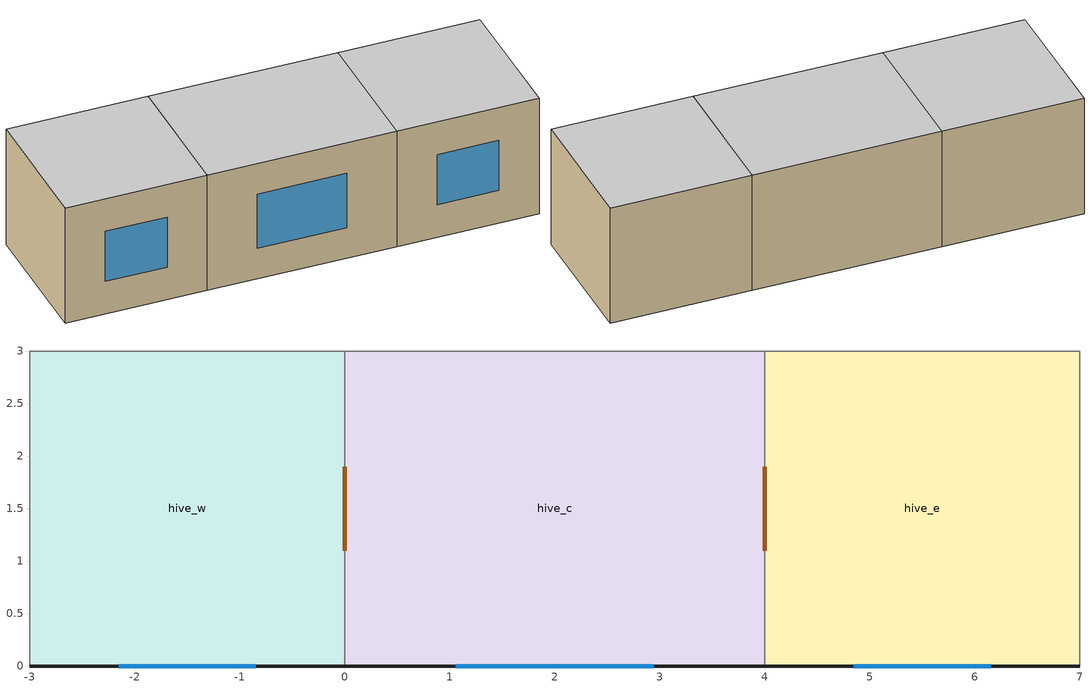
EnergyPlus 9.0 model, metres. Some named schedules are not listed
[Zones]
hive_c
 floor adiabatic (floor): 4,3 4,0 0,0 0,3 z0
 wall outside (ext_wall): 0,0 4,0 z0:2.7
 wall to hive_e (int_wall): 4,0 4,3 z0:2.7
 wall adiabatic (int_wall): 4,3 0,3 z0:2.7
 wall to hive_w (int_wall): 0,3 0,0 z0:2.7
 window (simple_window): 1.06,0 2.94,0 z0.71:1.99
 door inside (door_3_cm): 4,1.1 4,1.9 / 0,1.9 0,1.1 z0:2.1
 ceiling adiabatic (ceiling): 0,3 0,0 4,0 4,3 z2.7
hive_e
 floor adiabatic (floor): 7,3 7,0 4,0 4,3 z0
 wall outside (ext_wall): 4,0 7,0 z0:2.7
 wall adiabatic (int_wall): 7,0 7,3 4,3 z0:2.7
 window (simple_window): 4.85,0 6.15,0 z0.76:1.94
 ceiling adiabatic (ceiling): 4,3 4,0 7,0 7,3 z2.7
hive_w
 floor adiabatic (floor): 0,3 0,0 -3,0 -3,3 z0
 wall outside (ext_wall): -3,0 0,0 z0:2.7
 wall adiabatic (int_wall): 0,3 -3,3 -3,0 z0:2.7
 window (simple_window): -2.15,0 -0.85,0 z0.76:1.94
 ceiling adiabatic (ceiling): -3,3 -3,0 0,0 0,3 z2.7
[Building]
hive: Loads convergence tolerance value=0.04; Maximum number of warmup days=25; Minimum number of warmup days=6; North axis=0; Solar distribution=FullInteriorAndExteriorWithReflections; Temperature convergence tolerance value=0.4; Terrain=City
[Construction]
floor: impermeabilizacao, concreto_5cm, contrapiso, piso_ceramico
ceiling: piso_ceramico, contrapiso, concreto_5cm, impermeabilizacao
ext_wall; int_wall: concreto_10cm
door_3_cm: porta_mad_int_3cm
simple_window: vidro_simples_0.87
[Material] Thermal absorptance=0.9
Name | Conductivity | Density | Roughness | Solar absorptance | Specific heat | Thickness | Visible absorptance
concreto_5cm | 1.75 | 2200 | MediumRough | 0.7 | 1000 | 0.05 | 0.7
concreto_10cm | 1.75 | 2200 | Rough | 0.5 | 1000 | 0.1 | 0.5
contrapiso | 1.15 | 2000 | MediumRough | 0.7 | 1000 | 0.02 | 0.7
impermeabilizacao | 0.23 | 1000 | Smooth | 0.7 | 920 | 0.0001 | 0.7
piso_ceramico | 1.05 | 2000 | Smooth | 0.7 | 920 | 0.0075 | 0.7
porta_mad_int_3cm | 0.15 | 650 | MediumSmooth | 0.5 | 2300 | 0.03 | 0.5
[WindowMaterial:SimpleGlazingSystem]
vidro_simples_0.87: Solar heat gain coefficient=0.87; U factor=5.7
[ElectricEquipment]
equip_hive_w: Zone or zonelist=hive_w; Design level=120; Design level calculation method=EquipmentLevel; End use subcategory=General; Fraction latent=0; Fraction lost=0; Fraction radiant=0.3; Schedule=sch_equip_living
[Lights] Design level calculation method=Watts/Area; End use subcategory=GeneralLights; Fraction radiant=0.32; Fraction replaceable=0; Fraction visible=0.23; Return air fraction=0; Watts per zone floor area=5
Name | Zone or zonelist | Schedule
lights_hive_c | hive_c | sch_ilum_dorm
lights_hive_e | hive_e | sch_ilum_dorm
lights_hive_w | hive_w | sch_ilum_living
[People] Fraction radiant=0.3; Number of people calculation method=People
Name | Zone or zonelist | Number of people | Activity level schedule | Number of people schedule
people_hive_c | hive_c | 2 | sch_activ_dorm | sch_occup_dorm
people_hive_e | hive_e | 2 | sch_activ_dorm | sch_occup_dorm
people_hive_w | hive_w | 4 | sch_activ_living | sch_occup_living
[ThermostatSetpoint:DualSetpoint]
thermostat_setpoint: Cooling setpoint temperature schedule=sch_hvac_23; Heating setpoint temperature schedule=sch_hvac_18
[Zone] Multiplier=1
hive_c; hive_e; hive_w
[ZoneControl:Thermostat] Control 1=thermostat_setpoint; Control type schedule=sch_hvac_4
Name | Zone or zonelist
thermostat_hive_c | hive_c
thermostat_hive_e | hive_e
thermostat_hive_w | hive_w
[Zone equipment]
hive_c: hvac_hive_c
hive_e: hvac_hive_e
hive_w: hvac_hive_w
[ZoneHVAC:IdealLoadsAirSystem] Cooling limit=NoLimit; Cooling sensible heat ratio=0.7; Dehumidification control type=None; Demand controlled ventilation type=None; Heat recovery type=None; Heating limit=NoLimit; Humidification control type=None; Latent heat recovery effectiveness=0.65; Maximum heating supply air humidity ratio=0.0156; Maximum heating supply air temperature=50; Minimum cooling supply air humidity ratio=0.0077; Minimum cooling supply air temperature=13; Outdoor air economizer type=NoEconomizer; Sensible heat recovery effectiveness=0.7
Name | Availability schedule
hvac_hive_c; hvac_hive_e | sch_hvac_dorm
hvac_hive_w | sch_hvac_living
[Schedule:Compact]
sch_hvac_living: Through: 12/31, For: AllDays, Until: 14:00, 0, Until: 22:00, 1, Until: 24:00, 0
sch_hvac_dorm: Through: 12/31, For: AllDays, Until: 08:00, 1, Until: 22:00, 0, Until: 24:00, 1
sch_activ_living: Through: 12/31, For:AllDays, Until: 24:00, 108
sch_activ_dorm: Through: 12/31, For:AllDays, Until: 24:00, 81
sch_equip_living: Through: 12/31, For:AllDays, Until: 14:00, 0, Until: 22:00, 1, Until: 24:00, 0
sch_ilum_living: Through: 12/31, For: AllDays, Until: 16:00, 0, Until: 22:00, 1, Until: 24:00, 0
sch_ilum_dorm: Through: 12/31, For: AllDays, Until: 06:00, 0, Until: 08:00, 1, Until: 22:00, 0, Until: 24:00, 1
sch_occup_living: Through: 12/31, For: AllDays, Until: 14:00, 0, Until: 18:00, 0.5, Until: 22:00, 1, Until: 24:00, 0
sch_occup_dorm: Through: 12/31, For: AllDays, Until: 08:00, 1, Until: 22:00, 0, Until 24:00, 1
sch_hvac_4: Through: 12/31, For: AllDays, Until: 24:00, 4
sch_hvac_18: Through: 12/31, For: AllDays, Until: 24:00, 18
sch_hvac_23: Through: 12/31, For: AllDays, Until: 24:00, 23
[AirflowNetwork:MultiZone:Component:DetailedOpening] Discharge coefficient for opening factor 1=0.001; Discharge coefficient for opening factor 2=0.65; Extra crack length or height of pivoting axis=0; Height factor for opening factor 1=1; Height factor for opening factor 2=1; Number of sets of opening factor data=2; Opening factor 1=0; Opening factor 2=1; Start height factor for opening factor 1=0; Start height factor for opening factor 2=0; Type of rectangular large vertical opening lvo=NonPivoted; Width factor for opening factor 1=0
Name | Air mass flow coefficient when opening is closed | Air mass flow exponent when opening is closed | Width factor for opening factor 2
window_opening | 0.0003 | 0.63 | 0.45
door_opening | 0.0024 | 0.59 | 1
[AirflowNetwork:MultiZone:Surface] Ventilation control mode=NoVent; Window door opening factor or crack factor=1
Name | Leakage component | Surface | Venting availability schedule
afn_hive_c_window_s | window_opening | hive_c_window_s
afn_hive_e_window_s | window_opening | hive_e_window_s | sch_afn_dorm
afn_hive_w_window_s | window_opening | hive_w_window_s | sch_afn_living
afn_hive_c_door_e | door_opening | hive_c_door_e
afn_hive_c_door_w | door_opening | hive_c_door_w
[AirflowNetwork:MultiZone:Zone]
Name | Zone
afn_hive_c | hive_c
afn_hive_e | hive_e
afn_hive_w | hive_w
[AirflowNetwork:SimulationControl]
afn_control: Absolute airflow convergence tolerance=1e-06; Airflownetwork control=MultizoneWithoutDistribution; Azimuth angle of long axis of building=90; Building type=LowRise; Convergence acceleration limit=-0.5; Height selection for local wind pressure calculation=OpeningHeight; Initialization type=LinearInitializationMethod; Maximum number of iterations=500; Ratio of building width along short axis to width along long axis=1; Relative airflow convergence tolerance=0.0001; Wind pressure coefficient type=SurfaceAverageCalculation
